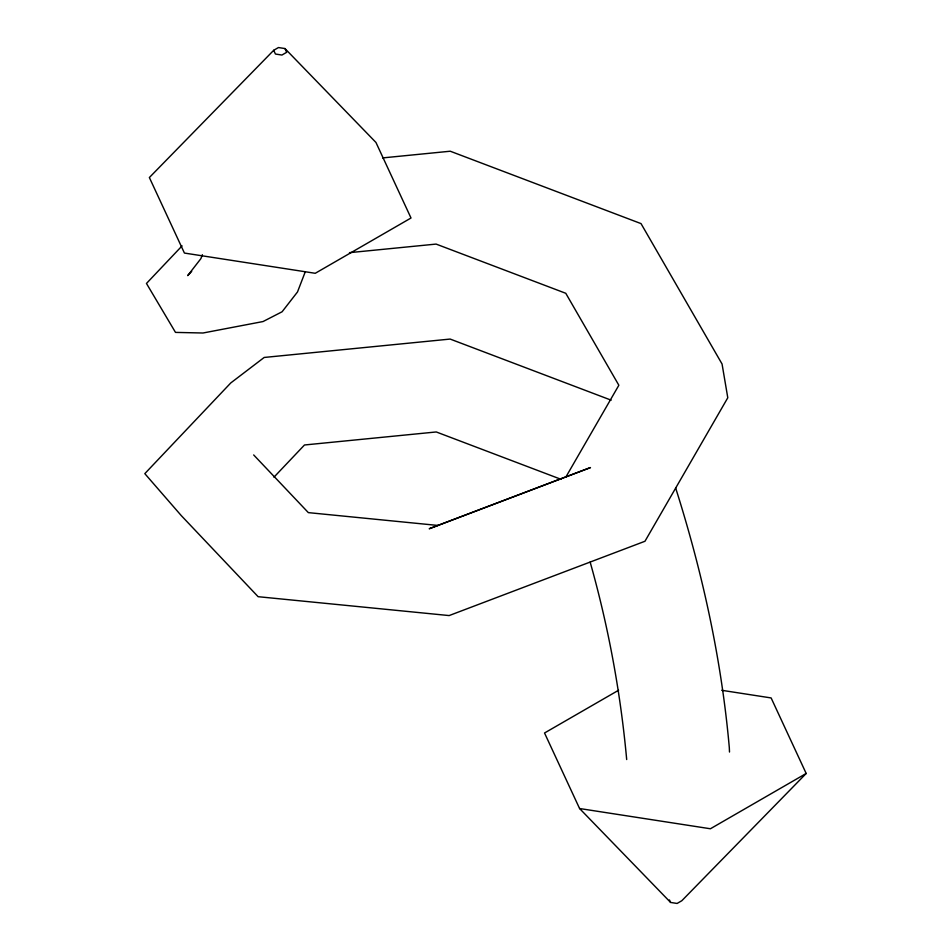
<?xml version="1.0" encoding="UTF-8"?>
<svg xmlns="http://www.w3.org/2000/svg" width="951" height="951" viewBox="0 0 951 951"><rect width="100%" height="100%" fill="white"/><g stroke="black" fill="none" stroke-linecap="round" stroke-linejoin="round"><path stroke-width="1.43" d="M202.385 254.713L200.863 258.672L187.692 275.624L191.698 271.415M305.188 271.998L297.497 291.957L282.102 311.762L263.047 321.545L202.991 333.005L175.495 332.398L146.466 283.457L182.069 245.881M565.988 476.831L590.488 467.571L429.222 528.756L565.988 476.831L618.851 385.25L565.774 293.288L436.105 244.086L349.469 252.657M273.959 477.188L304.486 444.985L436.259 431.956L560.912 479.268M273.698 50.296L149.366 177.528L184.423 253.061L315.245 273.294L411.01 218.005L375.966 142.472L284.943 48.549L278.453 47.55L273.698 50.296L275.433 54.041L281.924 55.039L286.679 52.305L284.943 48.549M721.702 690.295L771.13 697.939L806.186 773.472L681.843 900.704L677.1 903.45L670.61 902.451L579.587 808.528L544.531 732.995L618.602 690.236M806.186 773.472L710.409 828.761L579.587 808.528M382.599 157.914L450.251 151.221L641.022 223.604L722.059 364.007L727.788 397.768L644.968 541.262L449.134 615.57L258.125 596.693L181.249 515.573L144.814 473.646L230.784 382.932L264.188 357.457L450.156 339.067L611.16 400.169M437.9 525.439L308.35 512.625L253.679 454.947M669.445 899.943L670.61 902.451M675.626 487.911C702.42 572.3 721.5 659.328 729.31 747.605L729.5 752.039M590.143 562.077C608.402 626.578 620.587 692.78 626.685 759.54"/></g></svg>
